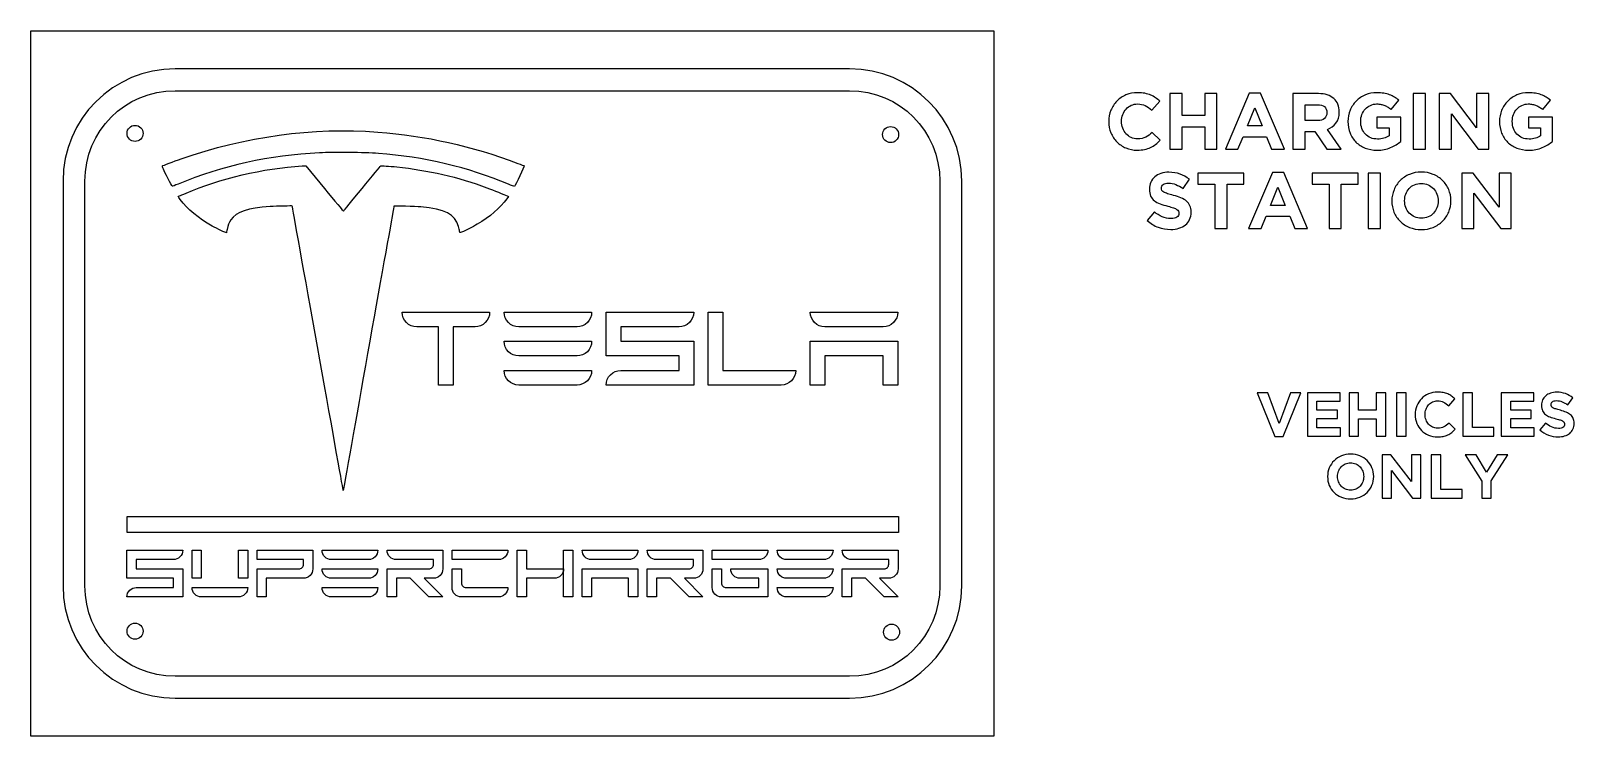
# Model space of a CAD drawing. Extents: x -306 to 175, y 7 to 226.
import ezdxf

# ---------------------------------------------------------------- set-up
doc = ezdxf.new("R2010")
doc.units = 0
doc.layers.add('Ebene_1', color=7, linetype='CONTINUOUS')

msp = doc.modelspace()

# ---------------------------------------------------------------- linework, layer by layer
at = {"layer": 'Ebene_1', "color": 7}
for points in [[(-305.52617, 6.61666), (-305.52617, 226.21667), (-5.926212, 226.21667), (-5.926212, 6.61666)], [(63.49432, 189.36013), (63.49432, 206.66478), (59.6873, 206.66478), (59.6873, 199.81709), (52.66655, 199.81709), (52.66655, 206.66478), (48.85953, 206.66478), (48.85953, 189.36013), (52.66655, 189.36013), (52.66655, 196.30671), (59.6873, 196.30671), (59.6873, 189.36013)], [(84.50132, 189.36013), (77.08504, 206.78839), (73.57467, 206.78839), (66.15839, 189.36013), (70.03958, 189.36013), (71.62171, 193.24132), (78.93911, 193.24132), (80.52125, 189.36013)], [(128.354312, 189.36013), (128.354312, 206.66478), (124.547289, 206.66478), (124.547289, 189.36013)], [(148.055348, 189.36013), (148.055348, 206.66478), (144.297767, 206.66478), (144.297767, 196.01006), (136.189302, 206.66478), (132.67893, 206.66478), (132.67893, 189.36013), (136.436511, 189.36013), (136.436511, 200.36095), (144.816906, 189.36013)], [(77.57946, 196.60336), (72.98137, 196.60336), (75.28041, 202.21502)], [(-273.11247, 196.79464)], [(-38.026202, 196.41666)], [(45.8119, 192.1536)], [(120.735242, 191.8075)], [(167.907796, 191.8075)], [(-156.95949, 178.49825)], [(71.90793, 178.43348), (71.90793, 181.94385), (57.5698, 181.94385), (57.5698, 178.43348), (62.83535, 178.43348), (62.83535, 164.6392), (66.64238, 164.6392), (66.64238, 178.43348)], [(91.69549, 164.6392), (84.27921, 182.06746), (80.76884, 182.06746), (73.35256, 164.6392), (77.23375, 164.6392), (78.81589, 168.52039), (86.13328, 168.52039), (87.71542, 164.6392)], [(107.44427, 178.43348), (107.44427, 181.94385), (93.10613, 181.94385), (93.10613, 178.43348), (98.37169, 178.43348), (98.37169, 164.6392), (102.17871, 164.6392), (102.17871, 178.43348)], [(114.352228, 164.6392), (114.352228, 181.94385), (110.545205, 181.94385), (110.545205, 164.6392)], [(155.056391, 164.6392), (155.056391, 181.94385), (151.29881, 181.94385), (151.29881, 171.28913), (143.190346, 181.94385), (139.679974, 181.94385), (139.679974, 164.6392), (143.437555, 164.6392), (143.437555, 175.64002), (151.817949, 164.6392)], [(84.77363, 171.88244), (80.17554, 171.88244), (82.47459, 177.49409)], [(136.30286, 173.29153)], [(55.47779, 169.75644)], [(-63.014559, 115.944385), (-63.014559, 129.549969), (-35.803394, 129.549969), (-35.803394, 115.944385), (-40.338588, 115.944385), (-40.338588, 125.014771), (-58.479364, 125.014771), (-58.479364, 115.944385)], [(89.596833, 113.508223), (86.393453, 113.508223), (82.86202, 103.99457), (79.330578, 113.508223), (76.050015, 113.508223), (81.511196, 99.903511), (84.135653, 99.903511)], [(101.966507, 100), (101.966507, 102.643746), (94.633472, 102.643746), (94.633472, 105.480478), (101.001629, 105.480478), (101.001629, 108.124224), (94.633472, 108.124224), (94.633472, 110.864468), (101.870019, 110.864468), (101.870019, 113.508223), (91.680954, 113.508223), (91.680954, 100)], [(116.03285, 100), (116.03285, 113.508223), (113.061042, 113.508223), (113.061042, 108.16282), (107.580564, 108.16282), (107.580564, 113.508223), (104.608748, 113.508223), (104.608748, 100), (107.580564, 100), (107.580564, 105.422585), (113.061042, 105.422585), (113.061042, 100)], [(122.377192, 100), (122.377192, 113.508223), (119.405384, 113.508223), (119.405384, 100)], [(149.706621, 100), (149.706621, 102.701639), (142.971807, 102.701639), (142.971807, 113.508223), (139.999997, 113.508223), (139.999997, 100)], [(162.233393, 100), (162.233393, 102.643746), (154.900357, 102.643746), (154.900357, 105.480478), (161.26852, 105.480478), (161.26852, 108.124224), (154.900357, 108.124224), (154.900357, 110.864468), (162.136906, 110.864468), (162.136906, 113.508223), (151.947845, 113.508223), (151.947845, 100)], [(137.620983, 102.180609)], [(174.640153, 103.99457)], [(126.920087, 80.702535), (126.920087, 94.210758), (123.986875, 94.210758), (123.986875, 85.893548), (117.657305, 94.210758), (114.917062, 94.210758), (114.917062, 80.702535), (117.850274, 80.702535), (117.850274, 89.289905), (124.392119, 80.702535)], [(139.850593, 80.702535), (139.850593, 83.404175), (133.115777, 83.404175), (133.115777, 94.210758), (130.143968, 94.210758), (130.143968, 80.702535)], [(154.05624, 94.210758), (150.679184, 94.210758), (147.398615, 88.788173), (144.175939, 94.210758), (140.702395, 94.210758), (145.893413, 86.028632), (145.893413, 80.702535), (148.865222, 80.702535), (148.865222, 86.086525)], [(112.280852, 87.456646)], [(-275.529167, 75), (-35.529169, 75), (-35.529169, 70), (-275.529167, 70)], [(-255.387833, 55.781636), (-255.387833, 64.485789), (-252.497447, 64.485789), (-252.497447, 55.781636)], [(-240.935902, 55.781636), (-240.935902, 64.485789), (-238.045516, 64.485789), (-238.045516, 55.781636)], [(-139.772425, 49.978868), (-139.772425, 64.485789), (-136.882039, 64.485789), (-136.882039, 49.978868)], [(-133.991642, 49.978868), (-133.991642, 58.68302), (-116.649325, 58.68302), (-116.649325, 49.978868), (-119.539711, 49.978868), (-119.539711, 55.781636), (-131.101256, 55.781636), (-131.101256, 49.978868)], [(-288.70607, 53.37741)], [(-273.11247, 41.79464)], [(-37.734502, 41.50297)]]:
    msp.add_lwpolyline(points, close=True, dxfattribs=at)
for points in [[(-50.792212, 214.39113), (-260.63807, 214.39113)], [(-260.63807, 207.56186), (-50.792212, 207.56186)], [(95.0587, 206.66474), (87.148, 206.66474), (87.148, 189.36009), (90.95502, 189.36009), (90.95502, 194.89758), (93.94626, 194.89758), (97.6544, 189.36009), (102.10416, 189.36013)], [(43.26565, 201.49807), (45.6883, 204.29153)], [(94.81149, 198.25967), (90.95502, 198.25967), (90.95502, 203.22857), (94.73733, 203.22857)], [(117.719289, 201.69584), (120.117219, 204.58818)], [(164.891843, 201.69584), (167.289773, 204.58818)], [(29.84219, 198.01242), (29.84219, 197.96302)], [(33.82225, 198.01246), (33.82225, 198.06186)], [(97.72856, 200.75648), (97.72856, 200.70704)], [(101.58502, 200.90481), (101.58502, 200.95421)], [(104.24638, 198.01242), (104.24638, 197.96302)], [(108.226452, 198.01246), (108.226452, 198.06186)], [(120.735242, 191.8075), (120.735242, 199.32267), (113.22008, 199.32267), (113.22008, 196.03478), (117.051824, 196.03478), (117.051824, 193.56269)], [(151.418937, 198.01242), (151.418937, 197.96302)], [(155.399006, 198.01246), (155.399006, 198.06186)], [(167.907796, 191.8075), (167.907796, 199.32267), (160.392634, 199.32267), (160.392634, 196.03478), (164.224378, 196.03478), (164.224378, 193.56269)], [(45.8119, 192.1536), (43.38925, 194.60097)], [(102.10416, 189.36013), (97.87688, 195.54036)], [(-221.08598, 184.16646), (-220, 184.23336), (-214.17075, 177.13023)], [(-295.52617, 179.45591), (-295.52617, 53.37741)], [(-288.70607, 53.37741), (-288.70607, 179.45591)], [(-22.724212, 179.45591), (-22.724212, 53.37741)], [(-15.904102, 53.37741), (-15.904102, 179.45591)], [(52.98097, 177.12319), (54.95865, 179.99082)], [(-157.36555, 174.79983), (-156.96006, 174.59296), (-157.48311, 173.87381)], [(42.47458, 176.97487), (42.47458, 176.92547)], [(46.25688, 177.27156), (46.25688, 177.32096)], [(117.910489, 173.29149), (117.910489, 173.24209)], [(121.890559, 173.29157), (121.890559, 173.34097)], [(132.32279, 173.29153), (132.32279, 173.24213)], [(136.30286, 173.29153), (136.30286, 173.34093)], [(44.032, 169.85532), (41.78239, 167.16074)], [(51.69549, 169.43502), (51.69549, 169.38562)], [(55.47779, 169.75644), (55.47779, 169.80584)], [(-189.999991, 138.620356), (-162.788822, 138.620356)], [(-158.253633, 138.620356), (-131.042464, 138.620356)], [(-121.972077, 120.479583), (-103.831303, 120.479583), (-103.831303, 125.014771), (-126.507275, 125.014771), (-126.507275, 138.620356), (-99.29611, 138.620356)], [(-94.760916, 115.944385), (-94.760916, 138.620356), (-90.225722, 138.620356), (-90.225722, 120.479583), (-67.549752, 120.479583)], [(-63.014559, 138.620356), (-35.803394, 138.620356)], [(-178.662001, 115.944385), (-178.662001, 134.085158), (-185.464793, 134.085158)], [(-167.32402, 134.085158), (-174.126812, 134.085158), (-174.126812, 115.944385), (-178.662001, 115.944385)], [(-135.577662, 134.085158), (-153.718435, 134.085158)], [(-103.831303, 134.085158), (-121.972077, 134.085158), (-121.972077, 129.549969), (-99.29611, 129.549969), (-99.29611, 115.944385), (-126.507275, 115.944385)], [(-40.338588, 134.085158), (-58.479364, 134.085158)], [(-158.253633, 129.549969), (-131.042464, 129.549969)], [(-135.577662, 125.014771), (-153.718435, 125.014771)], [(-158.253633, 120.479583), (-131.042464, 120.479583)], [(-135.577662, 115.944385), (-153.718435, 115.944385)], [(-72.084946, 115.944385), (-94.760916, 115.944385)], [(135.633344, 109.475015), (137.524496, 111.655633)], [(172.691109, 109.74515), (174.234907, 111.983652)], [(125.154818, 106.754078), (125.154818, 106.715516)], [(128.26171, 106.754111), (128.26171, 106.792673)], [(164.489687, 109.629363), (164.489687, 109.590801)], [(167.442199, 109.860969), (167.442199, 109.899531)], [(137.620983, 102.180609), (135.729831, 104.091059)], [(165.705427, 104.071761), (163.949358, 101.968334)], [(171.687641, 103.743675), (171.687641, 103.705113)], [(174.640153, 103.99457), (174.640153, 104.033132)], [(97.923538, 87.456613), (97.923538, 87.418051)], [(101.03043, 87.45668), (101.03043, 87.495242)], [(109.17396, 87.456646), (109.17396, 87.418085)], [(112.280852, 87.456646), (112.280852, 87.495208)], [(-208.24281, 83.57872), (-208.32471, 83.11331), (-208.39341, 83.47519)], [(-272.73014, 52.880252), (-261.168605, 52.880252), (-261.168605, 55.781636), (-275.620526, 55.781636), (-275.620526, 64.485789), (-258.278219, 64.485789)], [(-220.703208, 60.133712), (-220.703208, 61.584404), (-235.155139, 61.584404), (-235.155139, 64.485789), (-217.812822, 64.485789), (-217.812822, 58.68302)], [(-214.922436, 64.485789), (-197.580129, 64.485789)], [(-194.689743, 64.485789), (-177.347425, 64.485789), (-177.347425, 58.68302)], [(-174.457039, 61.584404), (-174.457039, 64.485789), (-157.114722, 64.485789)], [(-154.224346, 49.978868), (-154.224346, 64.485789), (-151.33396, 64.485789), (-151.33396, 58.68302), (-139.772425, 58.68302)], [(-133.991642, 64.485789), (-116.649325, 64.485789)], [(-113.758949, 64.485789), (-96.416635, 64.485789), (-96.416635, 58.68302)], [(-93.526256, 61.584404), (-93.526256, 64.485789), (-76.183942, 64.485789)], [(-73.293548, 64.485789), (-55.951236, 64.485789)], [(-53.060856, 64.485789), (-35.718544, 64.485789), (-35.718544, 58.68302)], [(-261.168605, 61.584404), (-272.73014, 61.584404), (-272.73014, 58.68302), (-258.278219, 58.68302), (-258.278219, 49.978868), (-275.620526, 49.978868)], [(-235.155139, 49.978868), (-235.155139, 58.68302), (-222.148401, 58.68302)], [(-214.922436, 58.68302), (-197.580129, 58.68302)], [(-200.470515, 61.584404), (-212.03205, 61.584404)], [(-194.689743, 49.978868), (-194.689743, 58.68302), (-181.683005, 58.68302)], [(-180.237812, 60.133712), (-180.237812, 61.584404), (-191.799356, 61.584404)], [(-160.005108, 61.584404), (-174.457039, 61.584404)], [(-174.457039, 52.880252), (-174.457039, 58.68302), (-171.566653, 58.68302), (-171.566653, 54.330944)], [(-119.539711, 61.584404), (-131.101256, 61.584404)], [(-113.758949, 49.978868), (-113.758949, 58.68302), (-100.752211, 58.68302)], [(-99.30702, 60.133712), (-99.30702, 61.584404), (-110.868563, 61.584404)], [(-79.074329, 61.584404), (-93.526256, 61.584404)], [(-93.526256, 52.880252), (-93.526256, 58.68302), (-90.63587, 58.68302), (-90.63587, 54.330944)], [(-87.745485, 58.68302), (-76.183942, 58.68302), (-76.183942, 49.978868), (-90.63587, 49.978868)], [(-73.293548, 58.68302), (-55.951236, 58.68302)], [(-58.841621, 61.584404), (-70.403163, 61.584404)], [(-53.060856, 49.978868), (-53.060856, 58.68302), (-40.054122, 58.68302)], [(-38.608929, 60.133712), (-38.608929, 61.584404), (-50.170471, 61.584404)], [(-255.387833, 52.880252), (-238.045516, 52.880252)], [(-220.703208, 55.781636), (-232.264753, 55.781636), (-232.264753, 49.978868), (-235.155139, 49.978868)], [(-214.922436, 52.880252), (-197.580129, 52.880252)], [(-200.470515, 55.781636), (-212.03205, 55.781636)], [(-180.237812, 55.781636), (-183.128198, 55.781636), (-177.347425, 49.978868), (-181.683005, 49.978868), (-187.463777, 55.781636), (-191.799356, 55.781636), (-191.799356, 49.978868), (-194.689743, 49.978868)], [(-170.12146, 52.880252), (-157.114722, 52.880252)], [(-142.662801, 55.781636), (-151.33396, 55.781636), (-151.33396, 49.978868), (-154.224346, 49.978868)], [(-99.30702, 55.781636), (-102.197404, 55.781636), (-96.416635, 49.978868), (-100.752211, 49.978868), (-106.532983, 55.781636), (-110.868563, 55.781636), (-110.868563, 49.978868), (-113.758949, 49.978868)], [(-89.190677, 52.880252), (-79.074329, 52.880252), (-79.074329, 55.781636), (-84.855099, 55.781636)], [(-73.293548, 52.880252), (-55.951236, 52.880252)], [(-58.841621, 55.781636), (-70.403163, 55.781636)], [(-38.608929, 55.781636), (-41.499314, 55.781636), (-35.718544, 49.978868), (-40.054122, 49.978868), (-45.834892, 55.781636), (-50.170471, 55.781636), (-50.170471, 49.978868), (-53.060856, 49.978868)], [(-240.935902, 49.978868), (-252.497447, 49.978868)], [(-200.470515, 49.978868), (-212.03205, 49.978868)], [(-160.005108, 49.978868), (-171.566653, 49.978868)], [(-58.841621, 49.978868), (-70.403163, 49.978868)], [(-50.792212, 25.27145), (-260.63807, 25.27145)], [(-260.63807, 18.44218), (-50.792212, 18.44218)]]:
    msp.add_lwpolyline(points, dxfattribs=at)
for points in [[(-260.63807, 214.39113), (-279.90657, 214.39113), (-295.52617, 198.75048), (-295.52617, 179.45591)], [(-15.904102, 179.45591), (-15.904102, 198.75048), (-31.523622, 214.39113), (-50.792212, 214.39113)], [(-288.70607, 179.45591), (-288.70607, 195.08519), (-276.24627, 207.56186), (-260.63807, 207.56186)], [(-50.792212, 207.56186), (-35.184002, 207.56186), (-22.724212, 195.08519), (-22.724212, 179.45591)], [(38.86532, 206.96139), (37.530393, 206.96139), (36.31083, 206.722423), (35.20663, 206.24449)], [(41.06549, 206.76363), (40.406263, 206.89547), (39.672873, 206.96139), (38.86532, 206.96139)], [(42.89484, 206.21977), (42.350973, 206.450497), (41.74119, 206.631783), (41.06549, 206.76363)], [(99.85456, 205.15677), (98.717393, 206.162083), (97.118773, 206.66474), (95.0587, 206.66474)], [(113.318964, 206.96139), (112.000514, 206.96139), (110.789188, 206.722423), (109.684987, 206.24449)], [(115.420242, 206.78835), (114.793979, 206.90371), (114.093553, 206.96139), (113.318964, 206.96139)], [(117.200149, 206.34337), (116.656289, 206.541137), (116.062987, 206.689463), (115.420242, 206.78835)], [(160.491518, 206.96139), (159.173068, 206.96139), (157.961742, 206.722423), (156.857541, 206.24449)], [(162.592796, 206.78835), (161.966533, 206.90371), (161.266107, 206.96139), (160.491518, 206.96139)], [(164.372703, 206.34337), (163.828843, 206.541137), (163.235541, 206.689463), (162.592796, 206.78835)], [(32.36372, 204.31625), (31.572653, 203.508703), (30.95463, 202.56107), (30.50965, 201.47335)], [(35.20663, 206.24449), (34.102423, 205.78303), (33.154787, 205.140283), (32.36372, 204.31625)], [(34.19307, 200.13842), (34.440277, 200.79764), (34.78637, 201.37446), (35.23135, 201.86888)], [(35.23135, 201.86888), (35.676323, 202.3633), (36.203703, 202.750597), (36.81349, 203.03077)], [(36.81349, 203.03077), (37.43975, 203.310937), (38.115453, 203.45102), (38.8406, 203.45102)], [(38.8406, 203.45102), (39.714073, 203.45102), (40.496903, 203.277973), (41.18909, 202.93188)], [(41.18909, 202.93188), (41.897757, 202.585787), (42.589943, 202.10785), (43.26565, 201.49807)], [(44.40281, 205.37925), (43.941357, 205.708863), (43.4387, 205.989037), (42.89484, 206.21977)], [(45.6883, 204.29153), (45.292767, 204.68707), (44.86427, 205.049643), (44.40281, 205.37925)], [(94.73733, 203.22857), (95.676723, 203.22857), (96.41011, 203.022563), (96.93749, 202.61055)], [(96.93749, 202.61055), (97.46487, 202.198537), (97.72856, 201.580513), (97.72856, 200.75648)], [(101.58502, 200.95421), (101.58502, 202.750597), (101.0082, 204.15145), (99.85456, 205.15677)], [(106.817359, 204.31625), (106.009806, 203.508703), (105.375303, 202.56107), (104.91385, 201.47335)], [(109.684987, 206.24449), (108.580786, 205.78303), (107.62491, 205.140283), (106.817359, 204.31625)], [(108.597266, 200.13842), (108.860956, 200.79764), (109.215289, 201.36622), (109.660266, 201.84416)], [(109.660266, 201.84416), (110.121723, 202.33858), (110.649103, 202.725873), (111.242406, 203.00604)], [(111.242406, 203.00604), (111.852189, 203.302693), (112.503173, 203.45102), (113.195359, 203.45102)], [(113.195359, 203.45102), (113.689778, 203.45102), (114.142995, 203.40982), (114.55501, 203.32742)], [(114.55501, 203.32742), (114.967025, 203.245013), (115.34608, 203.129647), (115.692173, 202.98132)], [(115.692173, 202.98132), (116.054746, 202.833), (116.400839, 202.651713), (116.730452, 202.43746)], [(116.730452, 202.43746), (117.060064, 202.223213), (117.389676, 201.976007), (117.719289, 201.69584)], [(118.732847, 205.60174), (118.254909, 205.898393), (117.74401, 206.145603), (117.200149, 206.34337)], [(120.117219, 204.58818), (119.672242, 204.96724), (119.210785, 205.305093), (118.732847, 205.60174)], [(153.989913, 204.31625), (153.182363, 203.508703), (152.547859, 202.56107), (152.086402, 201.47335)], [(156.857541, 206.24449), (155.75334, 205.78303), (154.797464, 205.140283), (153.989913, 204.31625)], [(155.76982, 200.13842), (156.03351, 200.79764), (156.387843, 201.36622), (156.83282, 201.84416)], [(156.83282, 201.84416), (157.294277, 202.33858), (157.821657, 202.725873), (158.41496, 203.00604)], [(158.41496, 203.00604), (159.024743, 203.302693), (159.675727, 203.45102), (160.367913, 203.45102)], [(160.367913, 203.45102), (160.862332, 203.45102), (161.315549, 203.40982), (161.727564, 203.32742)], [(161.727564, 203.32742), (162.139579, 203.245013), (162.518634, 203.129647), (162.864727, 202.98132)], [(162.864727, 202.98132), (163.2273, 202.833), (163.573393, 202.651713), (163.903006, 202.43746)], [(163.903006, 202.43746), (164.232618, 202.223213), (164.56223, 201.976007), (164.891843, 201.69584)], [(165.905401, 205.60174), (165.427463, 205.898393), (164.916564, 206.145603), (164.372703, 206.34337)], [(167.289773, 204.58818), (166.844796, 204.96724), (166.383339, 205.305093), (165.905401, 205.60174)], [(30.50965, 201.47335), (30.064677, 200.40211), (29.84219, 199.248467), (29.84219, 198.01242)], [(29.84219, 197.96302), (29.84219, 196.726973), (30.064677, 195.565087), (30.50965, 194.47736)], [(33.82225, 198.06186), (33.82225, 198.803487), (33.945857, 199.495673), (34.19307, 200.13842)], [(34.19307, 195.91118), (33.945857, 196.570407), (33.82225, 197.270833), (33.82225, 198.01246)], [(96.96221, 198.92713), (96.46779, 198.482157), (95.750883, 198.25967), (94.81149, 198.25967)], [(97.72856, 200.70704), (97.72856, 199.965413), (97.47311, 199.37211), (96.96221, 198.92713)], [(97.87688, 195.54036), (98.981087, 195.95238), (99.87104, 196.595127), (100.54674, 197.4686)], [(100.54674, 197.4686), (101.238927, 198.358553), (101.58502, 199.503957), (101.58502, 200.90481)], [(104.91385, 201.47335), (104.46887, 200.40211), (104.24638, 199.248467), (104.24638, 198.01242)], [(104.24638, 197.96302), (104.24638, 196.677527), (104.46887, 195.49092), (104.91385, 194.4032)], [(108.226452, 198.06186), (108.226452, 198.803487), (108.350057, 199.495673), (108.597266, 200.13842)], [(108.597266, 195.81229), (108.350057, 196.487997), (108.226452, 197.221387), (108.226452, 198.01246)], [(152.086402, 201.47335), (151.641425, 200.40211), (151.418937, 199.248467), (151.418937, 198.01242)], [(151.418937, 197.96302), (151.418937, 196.677527), (151.641425, 195.49092), (152.086402, 194.4032)], [(155.399006, 198.06186), (155.399006, 198.803487), (155.522611, 199.495673), (155.76982, 200.13842)], [(155.76982, 195.81229), (155.522611, 196.487997), (155.399006, 197.221387), (155.399006, 198.01246)], [(-275.61247, 194.29464), (-275.61247, 194.957681), (-275.349078, 195.593566), (-274.880237, 196.062407)], [(-274.880237, 192.526873), (-275.349078, 192.995714), (-275.61247, 193.631599), (-275.61247, 194.29464)], [(-274.880237, 196.062407), (-274.411396, 196.531248), (-273.775511, 196.79464), (-273.11247, 196.79464)], [(-273.11247, 191.79464), (-273.775511, 191.79464), (-274.411396, 192.058032), (-274.880237, 192.526873)], [(-273.11247, 196.79464), (-272.449429, 196.79464), (-271.813544, 196.531248), (-271.344703, 196.062407)], [(-271.344703, 192.526873), (-271.813544, 192.058032), (-272.449429, 191.79464), (-273.11247, 191.79464)], [(-271.344703, 196.062407), (-270.875862, 195.593566), (-270.61247, 194.957681), (-270.61247, 194.29464)], [(-270.61247, 194.29464), (-270.61247, 193.631599), (-270.875862, 192.995714), (-271.344703, 192.526873)], [(-258.78613, 186.36575), (-238.9149, 193.34946), (-217.69293, 196.24349), (-197.60743, 194.70873)], [(-197.60743, 194.70873), (-182.58465, 193.56083), (-168.4264, 190.3919), (-154.01425, 184.95169)], [(-40.526122, 193.91666), (-40.526122, 195.297341), (-39.406883, 196.416616), (-38.026202, 196.41666)], [(-38.026202, 191.41666), (-39.406883, 191.416704), (-40.526122, 192.535979), (-40.526122, 193.91666)], [(-38.026202, 196.41666), (-37.363143, 196.416687), (-36.727233, 196.153306), (-36.25837, 195.684462)], [(-36.25837, 192.148858), (-36.727233, 191.680014), (-37.363143, 191.416633), (-38.026202, 191.41666)], [(-36.25837, 195.684462), (-35.789508, 195.215618), (-35.526102, 194.579719), (-35.526102, 193.91666)], [(-35.526102, 193.91666), (-35.526102, 193.253601), (-35.789508, 192.617702), (-36.25837, 192.148858)], [(30.50965, 194.47736), (30.95463, 193.38964), (31.572653, 192.442007), (32.36372, 191.63446)], [(35.20663, 194.18071), (34.77813, 194.67513), (34.440277, 195.251953), (34.19307, 195.91118)], [(36.78877, 192.99411), (36.178983, 193.290763), (35.651603, 193.686297), (35.20663, 194.18071)], [(38.8406, 192.57385), (38.098973, 192.57385), (37.41503, 192.713937), (36.78877, 192.99411)], [(41.33742, 193.11771), (40.661713, 192.755137), (39.82944, 192.57385), (38.8406, 192.57385)], [(43.38925, 194.60097), (42.71355, 193.974703), (42.029607, 193.480283), (41.33742, 193.11771)], [(44.42753, 190.86811), (44.90547, 191.247163), (45.366927, 191.67566), (45.8119, 192.1536)], [(104.91385, 194.4032), (105.358823, 193.31548), (105.976846, 192.376087), (106.767918, 191.58502)], [(109.684987, 194.08183), (109.22353, 194.57625), (108.860956, 195.15307), (108.597266, 195.81229)], [(111.341289, 192.91995), (110.715026, 193.200117), (110.162925, 193.58741), (109.684987, 194.08183)], [(113.467289, 192.52441), (112.6927, 192.52441), (111.984033, 192.656257), (111.341289, 192.91995)], [(117.051824, 193.56269), (116.079467, 192.870503), (114.884622, 192.52441), (113.467289, 192.52441)], [(152.086402, 194.4032), (152.531379, 193.31548), (153.149402, 192.376087), (153.940472, 191.58502)], [(156.857541, 194.08183), (156.396084, 194.57625), (156.03351, 195.15307), (155.76982, 195.81229)], [(158.513843, 192.91995), (157.88758, 193.200117), (157.335479, 193.58741), (156.857541, 194.08183)], [(160.639843, 192.52441), (159.865254, 192.52441), (159.156587, 192.656257), (158.513843, 192.91995)], [(164.224378, 193.56269), (163.252021, 192.870503), (162.057176, 192.52441), (160.639843, 192.52441)], [(-215.71833, 188.24896), (-231.40093, 187.47573), (-245.82923, 184.27968), (-259.69565, 178.50751)], [(-197.34887, 188.03892), (-201.84735, 188.36524), (-211.19292, 188.47209), (-215.71833, 188.24896)], [(-156.95949, 178.49825), (-169.31251, 183.70809), (-183.347, 187.02328), (-197.34887, 188.03892)], [(32.36372, 191.63446), (33.154787, 190.843387), (34.094183, 190.217123), (35.18191, 189.75567)], [(35.18191, 189.75567), (36.26963, 189.29421), (37.447993, 189.06348), (38.717, 189.06348)], [(38.717, 189.06348), (39.557513, 189.06348), (40.31562, 189.137643), (40.99132, 189.28597)], [(40.99132, 189.28597), (41.667027, 189.417817), (42.28505, 189.615583), (42.84539, 189.87927)], [(42.84539, 189.87927), (43.422217, 190.159443), (43.949597, 190.489057), (44.42753, 190.86811)], [(106.767918, 191.58502), (107.575468, 190.793947), (108.531344, 190.175923), (109.635545, 189.73095)], [(109.635545, 189.73095), (110.756227, 189.28597), (111.992273, 189.06348), (113.343684, 189.06348)], [(113.343684, 189.06348), (114.925824, 189.06348), (116.326677, 189.32717), (117.546242, 189.85455)], [(117.546242, 189.85455), (118.782289, 190.39841), (119.845289, 191.049393), (120.735242, 191.8075)], [(153.940472, 191.58502), (154.748022, 190.793947), (155.703898, 190.175923), (156.808099, 189.73095)], [(156.808099, 189.73095), (157.928781, 189.28597), (159.164827, 189.06348), (160.516238, 189.06348)], [(160.516238, 189.06348), (162.098378, 189.06348), (163.499231, 189.32717), (164.718796, 189.85455)], [(164.718796, 189.85455), (165.954843, 190.39841), (167.017843, 191.049393), (167.907796, 191.8075)], [(-262.89391, 180.30096), (-264.1256, 182.78614), (-264.69962, 184.07713), (-264.61188, 184.16487)], [(-264.61188, 184.16487), (-264.52198, 184.25477), (-260.9058, 185.6208), (-258.78613, 186.36575)], [(-257.23468, 175.70981), (-246.80628, 180.2466), (-233.25098, 183.41774), (-221.08598, 184.16646)], [(-202.4803, 177.15166), (-199.34331, 180.97446), (-196.72874, 184.13188), (-196.67019, 184.16808)], [(-196.67019, 184.16808), (-196.54802, 184.24348), (-193.9391, 184.07538), (-191.66021, 183.84495)], [(-191.66021, 183.84495), (-182.04979, 182.87348), (-172.3976, 180.64963), (-163.63072, 177.38696)], [(-152.02233, 184.17427), (-151.90451, 184.05646), (-154.78624, 178.04067), (-155.07824, 177.79484)], [(-154.01425, 184.95169), (-152.94123, 184.54664), (-152.04486, 184.19682), (-152.02233, 184.17427)], [(-261.56483, 177.83515), (-261.63773, 177.86315), (-262.23564, 178.97266), (-262.89391, 180.30096)], [(-259.69565, 178.50751), (-260.65101, 178.10984), (-261.49209, 177.80726), (-261.56483, 177.83515)], [(-155.07824, 177.79484), (-155.11754, 177.76184), (-155.96399, 178.0784), (-156.95949, 178.49825)], [(42.91956, 179.10087), (42.622907, 178.474603), (42.47458, 177.765937), (42.47458, 176.97487)], [(44.1556, 180.75717), (43.62822, 180.29571), (43.216207, 179.74361), (42.91956, 179.10087)], [(46.08384, 181.82017), (45.342207, 181.572963), (44.69946, 181.21863), (44.1556, 180.75717)], [(48.53121, 182.19098), (47.641257, 182.19098), (46.825467, 182.067377), (46.08384, 181.82017)], [(46.25688, 177.32096), (46.25688, 177.749453), (46.438167, 178.103787), (46.80074, 178.38396)], [(46.80074, 178.38396), (47.179793, 178.680613), (47.740137, 178.82894), (48.48177, 178.82894)], [(48.48177, 178.82894), (49.223397, 178.82894), (49.965023, 178.672373), (50.70665, 178.35924)], [(52.01686, 181.6224), (50.9621, 182.001453), (49.800217, 182.19098), (48.53121, 182.19098)], [(50.70665, 178.35924), (51.448277, 178.062587), (52.206383, 177.65057), (52.98097, 177.12319)], [(54.95865, 179.99082), (54.068697, 180.699487), (53.0881, 181.243347), (52.01686, 181.6224)], [(120.506187, 179.59533), (119.698636, 178.787777), (119.064132, 177.84014), (118.602675, 176.75242)], [(123.423256, 181.52356), (122.302574, 181.0621), (121.330218, 180.419357), (120.506187, 179.59533)], [(123.324373, 177.14799), (123.78583, 177.64241), (124.329691, 178.029707), (124.955954, 178.30988)], [(127.131395, 182.24047), (125.796465, 182.24047), (124.560419, 182.0015), (123.423256, 181.52356)], [(124.955954, 178.30988), (125.598698, 178.590047), (126.307365, 178.73013), (127.081954, 178.73013)], [(127.081954, 178.73013), (127.840062, 178.73013), (128.540488, 178.581807), (129.183233, 178.28516)], [(130.814814, 181.52356), (129.694132, 182.0015), (128.466326, 182.24047), (127.131395, 182.24047)], [(129.183233, 178.28516), (129.825977, 178.004987), (130.378078, 177.61769), (130.839535, 177.12327)], [(133.707162, 179.62005), (132.899612, 180.427597), (131.935496, 181.0621), (130.814814, 181.52356)], [(135.610674, 176.80186), (135.165697, 177.88958), (134.531193, 178.828977), (133.707162, 179.62005)], [(-259.66529, 174.58748), (-259.66529, 174.63248), (-259.49075, 174.7411), (-259.27744, 174.82937)], [(-259.05237, 173.69275), (-259.38949, 174.14011), (-259.66529, 174.54272), (-259.66529, 174.58748)], [(-259.27744, 174.82937), (-259.0641, 174.91777), (-258.14488, 175.31384), (-257.23468, 175.70981)], [(-249.08872, 165.44305), (-253.38497, 167.85504), (-256.75789, 170.6477), (-259.05237, 173.69275)], [(-214.17075, 177.13023), (-210.96471, 173.22357), (-208.30611, 170.06633), (-208.26274, 170.11414)], [(-208.26274, 170.11414), (-208.21954, 170.16184), (-205.61728, 173.32887), (-202.4803, 177.15166)], [(-157.48311, 173.87381), (-159.51589, 171.07901), (-162.70264, 168.33251), (-166.64914, 165.97411)], [(-163.63072, 177.38696), (-161.56169, 176.61697), (-158.23354, 175.24262), (-157.36555, 174.79983)], [(42.47458, 176.92547), (42.47458, 176.068477), (42.606423, 175.351567), (42.87011, 174.77474)], [(42.87011, 174.77474), (43.150283, 174.19792), (43.53758, 173.711743), (44.032, 173.31621)], [(44.032, 173.31621), (44.52642, 172.937157), (45.127963, 172.615783), (45.83663, 172.35209)], [(46.40521, 176.52993), (46.306323, 176.744177), (46.25688, 176.991387), (46.25688, 177.27156)], [(46.99851, 175.98607), (46.718337, 176.150877), (46.52057, 176.332163), (46.40521, 176.52993)], [(48.13567, 175.51637), (47.657737, 175.664697), (47.278683, 175.821263), (46.99851, 175.98607)], [(49.98974, 174.99723), (49.248113, 175.194997), (48.63009, 175.368043), (48.13567, 175.51637)], [(52.31351, 174.20616), (51.637803, 174.502813), (50.863213, 174.766503), (49.98974, 174.99723)], [(54.04397, 173.16788), (53.582517, 173.5799), (53.005697, 173.925993), (52.31351, 174.20616)], [(55.10697, 171.75879), (54.876243, 172.30265), (54.52191, 172.772347), (54.04397, 173.16788)], [(118.602675, 176.75242), (118.141218, 175.68118), (117.910489, 174.527537), (117.910489, 173.29149)], [(117.910489, 173.24209), (117.910489, 172.006043), (118.132977, 170.84416), (118.577954, 169.75644)], [(121.890559, 173.34097), (121.890559, 174.082597), (122.014164, 174.774783), (122.261373, 175.41753)], [(122.261373, 171.19029), (122.014164, 171.849517), (121.890559, 172.549943), (121.890559, 173.29157)], [(122.261373, 175.41753), (122.525062, 176.076757), (122.879396, 176.653577), (123.324373, 177.14799)], [(130.839535, 177.12327), (131.317473, 176.628857), (131.680047, 176.052037), (131.927256, 175.39281)], [(131.927256, 175.39281), (132.190945, 174.733583), (132.32279, 174.033157), (132.32279, 173.29153)], [(132.32279, 173.24213), (132.32279, 172.500503), (132.190945, 171.800077), (131.927256, 171.14085)], [(136.30286, 173.34093), (136.30286, 174.576977), (136.072131, 175.73062), (135.610674, 176.80186)], [(135.610674, 169.80588), (136.072131, 170.8936), (136.30286, 172.055483), (136.30286, 173.29153)], [(-231.11864, 171.48543), (-238.01713, 171.07404), (-241.56521, 169.86601), (-243.28008, 167.34475)], [(-224.18889, 171.66063), (-224.18889, 171.74033), (-228.8006, 171.62383), (-231.11864, 171.48543)], [(-208.39341, 83.47519), (-208.57485, 84.43215), (-224.18889, 171.60457), (-224.18889, 171.66063)], [(-192.54953, 171.61354), (-192.59263, 171.56624), (-205.51549, 99.07251), (-208.24281, 83.57872)], [(-184.16154, 171.39391), (-185.77118, 171.5305), (-192.46541, 171.70581), (-192.54953, 171.61354)], [(-172.44057, 165.28546), (-173.53514, 169.08113), (-176.76918, 170.76661), (-184.16154, 171.39391)], [(46.45465, 168.32262), (45.630617, 168.701673), (44.823067, 169.212573), (44.032, 169.85532)], [(45.83663, 172.35209), (46.545297, 172.088403), (47.336363, 171.849437), (48.20983, 171.63519)], [(49.19867, 167.75404), (48.209837, 167.75404), (47.295163, 167.943567), (46.45465, 168.32262)], [(48.20983, 171.63519), (48.934983, 171.453903), (49.520047, 171.280857), (49.96502, 171.11605)], [(51.02802, 168.1743), (50.599527, 167.894127), (49.989743, 167.75404), (49.19867, 167.75404)], [(49.96502, 171.11605), (50.42648, 170.951243), (50.780813, 170.786437), (51.02802, 170.62163)], [(51.02802, 170.62163), (51.291713, 170.456823), (51.46476, 170.275537), (51.54716, 170.07777)], [(51.69549, 169.38562), (51.69549, 168.87472), (51.473, 168.470947), (51.02802, 168.1743)], [(51.54716, 170.07777), (51.646047, 169.896483), (51.69549, 169.682233), (51.69549, 169.43502)], [(55.00809, 167.45739), (55.321223, 168.133097), (55.47779, 168.899447), (55.47779, 169.75644)], [(55.47779, 169.80584), (55.47779, 170.563947), (55.354183, 171.21493), (55.10697, 171.75879)], [(118.577954, 169.75644), (119.039411, 168.6852), (119.673915, 167.745803), (120.481466, 166.93825)], [(123.349093, 169.45983), (122.887636, 169.954243), (122.525062, 170.531063), (122.261373, 171.19029)], [(125.005396, 168.27322), (124.379132, 168.569873), (123.827031, 168.96541), (123.349093, 169.45983)], [(127.131395, 167.85297), (126.356806, 167.85297), (125.64814, 167.993053), (125.005396, 168.27322)], [(129.232674, 168.27322), (128.58993, 167.993053), (127.889504, 167.85297), (127.131395, 167.85297)], [(130.864256, 169.4351), (130.419279, 168.940687), (129.875419, 168.553393), (129.232674, 168.27322)], [(131.927256, 171.14085), (131.680047, 170.498103), (131.325713, 169.92952), (130.864256, 169.4351)], [(133.682441, 166.96297), (134.506472, 167.787003), (135.149217, 168.73464), (135.610674, 169.80588)], [(-244.7015, 163.35843), (-244.7854, 163.27453), (-247.65235, 164.63664), (-249.08872, 165.44305)], [(-244.45226, 164.40169), (-244.56429, 163.85289), (-244.67651, 163.38342), (-244.7015, 163.35843)], [(-243.28008, 167.34475), (-243.91233, 166.41518), (-244.1763, 165.75239), (-244.45226, 164.40169)], [(-172.11384, 163.86234), (-172.15444, 164.16306), (-172.30158, 164.80347), (-172.44057, 165.28546)], [(-171.8173, 163.38014), (-172.01946, 163.32154), (-172.04658, 163.36554), (-172.11384, 163.86234)], [(-166.64914, 165.97411), (-167.7345, 165.32549), (-171.32742, 163.52216), (-171.8173, 163.38014)], [(41.78239, 167.16074), (42.82067, 166.221347), (43.974313, 165.52092), (45.24332, 165.05946)], [(45.24332, 165.05946), (46.512327, 164.614487), (47.806057, 164.392), (49.12451, 164.392)], [(49.12451, 164.392), (50.063903, 164.392), (50.920897, 164.507363), (51.69549, 164.73809)], [(51.69549, 164.73809), (52.470077, 164.985297), (53.13754, 165.33139), (53.69788, 165.77637)], [(53.69788, 165.77637), (54.25822, 166.237823), (54.694957, 166.798163), (55.00809, 167.45739)], [(120.481466, 166.93825), (121.305497, 166.147183), (122.277853, 165.51268), (123.398535, 165.03474)], [(123.398535, 165.03474), (124.519217, 164.57328), (125.747023, 164.34255), (127.081954, 164.34255)], [(127.081954, 164.34255), (128.416884, 164.34255), (129.64469, 164.57328), (130.765372, 165.03474)], [(130.765372, 165.03474), (131.902535, 165.51268), (132.874891, 166.155423), (133.682441, 166.96297)], [(-188.689032, 135.396117), (-189.563005, 136.293708), (-189.999991, 137.368454), (-189.999991, 138.620356)], [(-185.464793, 134.085158), (-186.740319, 134.085158), (-187.815066, 134.522144), (-188.689032, 135.396117)], [(-164.135208, 135.396117), (-165.032798, 134.522144), (-166.095736, 134.085158), (-167.32402, 134.085158)], [(-162.788822, 138.620356), (-162.788822, 137.34483), (-163.237617, 136.270083), (-164.135208, 135.396117)], [(-156.942674, 135.396117), (-157.816647, 136.293708), (-158.253633, 137.368454), (-158.253633, 138.620356)], [(-153.718435, 134.085158), (-154.993961, 134.085158), (-156.068708, 134.522144), (-156.942674, 135.396117)], [(-132.38885, 135.396117), (-133.28644, 134.522144), (-134.349378, 134.085158), (-135.577662, 134.085158)], [(-131.042464, 138.620356), (-131.042464, 137.34483), (-131.491259, 136.270083), (-132.38885, 135.396117)], [(-100.642496, 135.396117), (-101.540086, 134.522144), (-102.603021, 134.085158), (-103.831303, 134.085158)], [(-99.29611, 138.620356), (-99.29611, 137.34483), (-99.744905, 136.270083), (-100.642496, 135.396117)], [(-61.703604, 135.396117), (-62.577574, 136.293708), (-63.014559, 137.368454), (-63.014559, 138.620356)], [(-58.479364, 134.085158), (-59.754888, 134.085158), (-60.829635, 134.522144), (-61.703604, 135.396117)], [(-37.14978, 135.396117), (-38.047371, 134.522144), (-39.110307, 134.085158), (-40.338588, 134.085158)], [(-35.803394, 138.620356), (-35.803394, 137.34483), (-36.252189, 136.270083), (-37.14978, 135.396117)], [(-156.942674, 126.32573), (-157.816647, 127.223321), (-158.253633, 128.298067), (-158.253633, 129.549969)], [(-153.718435, 125.014771), (-154.993961, 125.014771), (-156.068708, 125.451758), (-156.942674, 126.32573)], [(-132.38885, 126.32573), (-133.28644, 125.451758), (-134.349378, 125.014771), (-135.577662, 125.014771)], [(-131.042464, 129.549969), (-131.042464, 128.274443), (-131.491259, 127.199697), (-132.38885, 126.32573)], [(-156.942674, 117.255334), (-157.816647, 118.152925), (-158.253633, 119.227674), (-158.253633, 120.479583)], [(-131.042464, 120.479583), (-131.042464, 119.204057), (-131.491259, 118.129307), (-132.38885, 117.255334)], [(-125.196316, 119.133197), (-124.298725, 120.030788), (-123.223979, 120.479583), (-121.972077, 120.479583)], [(-67.549752, 120.479583), (-67.549752, 119.204057), (-67.998547, 118.129307), (-68.896138, 117.255334)], [(-153.718435, 115.944385), (-154.993961, 115.944385), (-156.068708, 116.381368), (-156.942674, 117.255334)], [(-132.38885, 117.255334), (-133.28644, 116.381368), (-134.349378, 115.944385), (-135.577662, 115.944385)], [(-126.507275, 115.944385), (-126.507275, 117.196286), (-126.070289, 118.259224), (-125.196316, 119.133197)], [(-68.896138, 117.255334), (-69.793728, 116.381368), (-70.856665, 115.944385), (-72.084946, 115.944385)], [(127.123161, 111.67493), (126.505645, 111.044544), (126.02321, 110.304806), (125.675856, 109.455717)], [(129.34237, 113.180128), (128.480419, 112.819909), (127.740682, 112.318177), (127.123161, 111.67493)], [(132.198395, 113.739753), (131.156332, 113.739753), (130.204324, 113.553211), (129.34237, 113.180128)], [(129.361668, 109.764481), (129.709023, 110.15043), (130.120702, 110.452755), (130.596706, 110.671457)], [(130.596706, 110.671457), (131.085575, 110.890165), (131.613039, 110.999518), (132.179098, 110.999518)], [(132.179098, 110.999518), (132.860942, 110.999518), (133.472028, 110.864434), (134.012357, 110.594266)], [(133.91587, 113.58538), (133.401271, 113.688296), (132.828779, 113.739753), (132.198395, 113.739753)], [(135.343882, 113.16083), (134.919338, 113.340942), (134.443334, 113.482459), (133.91587, 113.58538)], [(134.012357, 110.594266), (134.565551, 110.324104), (135.10588, 109.95102), (135.633344, 109.475015)], [(136.521028, 112.504716), (136.160808, 112.762019), (135.768426, 112.980723), (135.343882, 113.16083)], [(137.524496, 111.655633), (137.215736, 111.964391), (136.881247, 112.247418), (136.521028, 112.504716)], [(164.837041, 111.288942), (164.605472, 110.800078), (164.489687, 110.246885), (164.489687, 109.629363)], [(165.801915, 112.581873), (165.390236, 112.221655), (165.068611, 111.790678), (164.837041, 111.288942)], [(167.307116, 113.411667), (166.728193, 113.21869), (166.226459, 112.942092), (165.801915, 112.581873)], [(169.217566, 113.701124), (168.522857, 113.701124), (167.88604, 113.604639), (167.307116, 113.411667)], [(167.442199, 109.899531), (167.442199, 110.23402), (167.583714, 110.510615), (167.866743, 110.729317)], [(167.866743, 110.729317), (168.162637, 110.960889), (168.600047, 111.076676), (169.178971, 111.076676)], [(169.178971, 111.076676), (169.757895, 111.076676), (170.336818, 110.954457), (170.915742, 110.710019)], [(171.938508, 113.257285), (171.11515, 113.553178), (170.208169, 113.701124), (169.217566, 113.701124)], [(170.915742, 110.710019), (171.494666, 110.478452), (172.086455, 110.156829), (172.691109, 109.74515)], [(174.234907, 111.983652), (173.540197, 112.536848), (172.774731, 112.961392), (171.938508, 113.257285)], [(125.675856, 109.455717), (125.328497, 108.619494), (125.154818, 107.718947), (125.154818, 106.754078)], [(125.154818, 106.715516), (125.154818, 105.750641), (125.328497, 104.843659), (125.675856, 103.99457)], [(128.26171, 106.792673), (128.26171, 107.371594), (128.358198, 107.911922), (128.551175, 108.413657)], [(128.551175, 105.113821), (128.358198, 105.628422), (128.26171, 106.175185), (128.26171, 106.754111)], [(128.551175, 108.413657), (128.744147, 108.928257), (129.014311, 109.378532), (129.361668, 109.764481)], [(164.489687, 109.590801), (164.489687, 108.921825), (164.592607, 108.362199), (164.798447, 107.911924)], [(164.798447, 107.911924), (165.017151, 107.46165), (165.319478, 107.082133), (165.705427, 106.773375)], [(165.705427, 106.773375), (166.091377, 106.477477), (166.560948, 106.226609), (167.114142, 106.020773)], [(167.114142, 106.020773), (167.667336, 105.81493), (168.284855, 105.628388), (168.966699, 105.461147)], [(167.557984, 109.282046), (167.480794, 109.449287), (167.442199, 109.642262), (167.442199, 109.860969)], [(168.021123, 108.857496), (167.802418, 108.986148), (167.648038, 109.127664), (167.557984, 109.282046)], [(168.908806, 108.490848), (168.535722, 108.606634), (168.239828, 108.72885), (168.021123, 108.857496)], [(170.356116, 108.085604), (169.777192, 108.23998), (169.294755, 108.375061), (168.908806, 108.490848)], [(172.170078, 107.468085), (171.642614, 107.699652), (171.03796, 107.905492), (170.356116, 108.085604)], [(173.5209, 106.657589), (173.160681, 106.979212), (172.710407, 107.249378), (172.170078, 107.468085)], [(174.350691, 105.557636), (174.170581, 105.98218), (173.893984, 106.348831), (173.5209, 106.657589)], [(125.675856, 103.99457), (126.02321, 103.145481), (126.505645, 102.405746), (127.123161, 101.775365)], [(127.123161, 101.775365), (127.740682, 101.157844), (128.473987, 100.668974), (129.323074, 100.308755)], [(129.34237, 103.763006), (129.007879, 104.148955), (128.744147, 104.599227), (128.551175, 105.113821)], [(130.577409, 102.836723), (130.101404, 103.06829), (129.689725, 103.377051), (129.34237, 103.763006)], [(132.179098, 102.50867), (131.600174, 102.50867), (131.066278, 102.618021), (130.577409, 102.836723)], [(134.128142, 102.933212), (133.600678, 102.650184), (132.950997, 102.50867), (132.179098, 102.50867)], [(135.729831, 104.091059), (135.202367, 103.602189), (134.668471, 103.21624), (134.128142, 102.933212)], [(135.305287, 100.405244), (135.755561, 100.623946), (136.16724, 100.881246), (136.540324, 101.177144)], [(136.540324, 101.177144), (136.913409, 101.473037), (137.273628, 101.807525), (137.620983, 102.180609)], [(163.949358, 101.968334), (164.759852, 101.235032), (165.6604, 100.688271), (166.651003, 100.328053)], [(167.596579, 102.875319), (166.95333, 103.171212), (166.322946, 103.570026), (165.705427, 104.071761)], [(169.738597, 102.43148), (168.966699, 102.43148), (168.252693, 102.579426), (167.596579, 102.875319)], [(168.966699, 105.461147), (169.532758, 105.31963), (169.989464, 105.184546), (170.336818, 105.055895)], [(171.166609, 102.759532), (170.83212, 102.540831), (170.356116, 102.43148), (169.738597, 102.43148)], [(170.336818, 105.055895), (170.697038, 104.927249), (170.973635, 104.7986), (171.166609, 104.669949)], [(171.166609, 104.669949), (171.372449, 104.541297), (171.507531, 104.399783), (171.571857, 104.245407)], [(171.687641, 103.705113), (171.687641, 103.306299), (171.513964, 102.991105), (171.166609, 102.759532)], [(171.571857, 104.245407), (171.649046, 104.10389), (171.687641, 103.936646), (171.687641, 103.743675)], [(171.687641, 100.077182), (172.292295, 100.27016), (172.813326, 100.540325), (173.250735, 100.887678)], [(173.250735, 100.887678), (173.688145, 101.247897), (174.029067, 101.685306), (174.273501, 102.199907)], [(174.273501, 102.199907), (174.517936, 102.727372), (174.640153, 103.325593), (174.640153, 103.99457)], [(174.640153, 104.033132), (174.640153, 104.624923), (174.543666, 105.133091), (174.350691, 105.557636)], [(129.323074, 100.308755), (130.172162, 99.948536), (131.092007, 99.768427), (132.08261, 99.768427)], [(132.08261, 99.768427), (132.738724, 99.768427), (133.330513, 99.82632), (133.857978, 99.942107)], [(133.857978, 99.942107), (134.385441, 100.045022), (134.867878, 100.199401), (135.305287, 100.405244)], [(166.651003, 100.328053), (167.641606, 99.980699), (168.651507, 99.807023), (169.680705, 99.807023)], [(169.680705, 99.807023), (170.414008, 99.807023), (171.082987, 99.897076), (171.687641, 100.077182)], [(99.949774, 92.377466), (99.319387, 91.747079), (98.824084, 91.007341), (98.463866, 90.158253)], [(102.226872, 93.882663), (101.352053, 93.522444), (100.59302, 93.020712), (99.949774, 92.377466)], [(102.149681, 90.46705), (102.509899, 90.852999), (102.934444, 91.155324), (103.423314, 91.374026)], [(105.121488, 94.442297), (104.079428, 94.442297), (103.114556, 94.255752), (102.226872, 93.882663)], [(103.423314, 91.374026), (103.925049, 91.592733), (104.478242, 91.702087), (105.082893, 91.702087)], [(105.082893, 91.702087), (105.674684, 91.702087), (106.221448, 91.586304), (106.723183, 91.354737)], [(107.996816, 93.882663), (107.121997, 94.255752), (106.163554, 94.442297), (105.121488, 94.442297)], [(106.723183, 91.354737), (107.224912, 91.136029), (107.655889, 90.833701), (108.016114, 90.447752)], [(110.254616, 92.396763), (109.624229, 93.027145), (108.871629, 93.522444), (107.996816, 93.882663)], [(111.740524, 90.196848), (111.393165, 91.045937), (110.897862, 91.779242), (110.254616, 92.396763)], [(98.463866, 90.158253), (98.103647, 89.322029), (97.923538, 88.421483), (97.923538, 87.456613)], [(97.923538, 87.418051), (97.923538, 86.453176), (98.097215, 85.546194), (98.444568, 84.697105)], [(101.03043, 87.495242), (101.03043, 88.074163), (101.126915, 88.61449), (101.319887, 89.116226)], [(101.319887, 85.81639), (101.126915, 86.330991), (101.03043, 86.877754), (101.03043, 87.45668)], [(101.319887, 89.116226), (101.525729, 89.630826), (101.802327, 90.081101), (102.149681, 90.46705)], [(108.016114, 90.447752), (108.389197, 90.061803), (108.672225, 89.611528), (108.865197, 89.096928)], [(108.865197, 89.096928), (109.071039, 88.582328), (109.17396, 88.035567), (109.17396, 87.456646)], [(109.17396, 87.418085), (109.17396, 86.839158), (109.071039, 86.292398), (108.865197, 85.777803)], [(112.280852, 87.495208), (112.280852, 88.460078), (112.100743, 89.360624), (111.740524, 90.196848)], [(111.740524, 84.735701), (112.100743, 85.58479), (112.280852, 86.491771), (112.280852, 87.456646)], [(98.444568, 84.697105), (98.804787, 83.860882), (99.300089, 83.12758), (99.930476, 82.497198)], [(99.930476, 82.497198), (100.573722, 81.879677), (101.332755, 81.384374), (102.207574, 81.01129)], [(102.168978, 84.465575), (101.80876, 84.851523), (101.525729, 85.301795), (101.319887, 85.81639)], [(103.461909, 83.539292), (102.973039, 83.770865), (102.542062, 84.079626), (102.168978, 84.465575)], [(105.121488, 83.211239), (104.516838, 83.211239), (103.963645, 83.32059), (103.461909, 83.539292)], [(106.761778, 83.539292), (106.260043, 83.32059), (105.71328, 83.211239), (105.121488, 83.211239)], [(108.035403, 84.446277), (107.688049, 84.060328), (107.263508, 83.758), (106.761778, 83.539292)], [(107.95822, 81.01129), (108.845899, 81.384374), (109.604932, 81.886109), (110.235318, 82.516496)], [(108.865197, 85.777803), (108.672225, 85.276068), (108.395627, 84.832226), (108.035403, 84.446277)], [(110.235318, 82.516496), (110.878565, 83.159742), (111.3803, 83.899477), (111.740524, 84.735701)], [(102.207574, 81.01129), (103.082393, 80.651072), (104.040833, 80.470962), (105.082893, 80.470962)], [(105.082893, 80.470962), (106.124959, 80.470962), (107.083401, 80.651072), (107.95822, 81.01129)], [(-259.136298, 62.423085), (-259.708357, 61.863965), (-260.385793, 61.584404), (-261.168605, 61.584404)], [(-258.278219, 64.485789), (-258.278219, 63.669774), (-258.564245, 62.982206), (-259.136298, 62.423085)], [(-214.086934, 62.423085), (-214.643935, 62.997322), (-214.922436, 63.684889), (-214.922436, 64.485789)], [(-212.03205, 61.584404), (-212.844971, 61.584404), (-213.529933, 61.863965), (-214.086934, 62.423085)], [(-198.438208, 62.423085), (-199.010267, 61.863965), (-199.687703, 61.584404), (-200.470515, 61.584404)], [(-197.580129, 64.485789), (-197.580129, 63.669774), (-197.866155, 62.982206), (-198.438208, 62.423085)], [(-193.854241, 62.423085), (-194.411242, 62.997322), (-194.689743, 63.684889), (-194.689743, 64.485789)], [(-191.799356, 61.584404), (-192.612278, 61.584404), (-193.297239, 61.863965), (-193.854241, 62.423085)], [(-157.972811, 62.423085), (-158.544864, 61.863965), (-159.222296, 61.584404), (-160.005108, 61.584404)], [(-157.114722, 64.485789), (-157.114722, 63.669774), (-157.400752, 62.982206), (-157.972811, 62.423085)], [(-133.15614, 62.423085), (-133.713142, 62.997322), (-133.991642, 63.684889), (-133.991642, 64.485789)], [(-131.101256, 61.584404), (-131.914178, 61.584404), (-132.599139, 61.863965), (-133.15614, 62.423085)], [(-117.507414, 62.423085), (-118.079467, 61.863965), (-118.756899, 61.584404), (-119.539711, 61.584404)], [(-116.649325, 64.485789), (-116.649325, 63.669774), (-116.935355, 62.982206), (-117.507414, 62.423085)], [(-112.923447, 62.423085), (-113.480448, 62.997322), (-113.758949, 63.684889), (-113.758949, 64.485789)], [(-110.868563, 61.584404), (-111.681484, 61.584404), (-112.366446, 61.863965), (-112.923447, 62.423085)], [(-77.042026, 62.423085), (-77.614082, 61.863965), (-78.291516, 61.584404), (-79.074329, 61.584404)], [(-76.183942, 64.485789), (-76.183942, 63.669774), (-76.46997, 62.982206), (-77.042026, 62.423085)], [(-72.458046, 62.423085), (-73.015048, 62.997322), (-73.293548, 63.684889), (-73.293548, 64.485789)], [(-70.403163, 61.584404), (-71.216084, 61.584404), (-71.901045, 61.863965), (-72.458046, 62.423085)], [(-56.809319, 62.423085), (-57.381374, 61.863965), (-58.058808, 61.584404), (-58.841621, 61.584404)], [(-55.951236, 64.485789), (-55.951236, 63.669774), (-56.237264, 62.982206), (-56.809319, 62.423085)], [(-52.225354, 62.423085), (-52.782355, 62.997322), (-53.060856, 63.684889), (-53.060856, 64.485789)], [(-50.170471, 61.584404), (-50.983391, 61.584404), (-51.668353, 61.863965), (-52.225354, 62.423085)], [(-222.148401, 58.68302), (-221.756992, 58.68302), (-221.418276, 58.819025), (-221.132253, 59.091034)], [(-221.132253, 59.091034), (-220.846223, 59.378146), (-220.703208, 59.725705), (-220.703208, 60.133712)], [(-217.812822, 58.68302), (-217.812822, 57.867006), (-218.098848, 57.179438), (-218.670901, 56.620317)], [(-214.086934, 56.620317), (-214.643935, 57.194553), (-214.922436, 57.882121), (-214.922436, 58.68302)], [(-197.580129, 58.68302), (-197.580129, 57.867006), (-197.866155, 57.179438), (-198.438208, 56.620317)], [(-181.683005, 58.68302), (-181.291595, 58.68302), (-180.952879, 58.819025), (-180.666856, 59.091034)], [(-180.666856, 59.091034), (-180.380826, 59.378146), (-180.237812, 59.725705), (-180.237812, 60.133712)], [(-177.347425, 58.68302), (-177.347425, 57.867006), (-177.633452, 57.179438), (-178.205504, 56.620317)], [(-139.772425, 58.68302), (-139.772425, 57.867006), (-140.058451, 57.179438), (-140.630504, 56.620317)], [(-100.752211, 58.68302), (-100.360806, 58.68302), (-100.02209, 58.819025), (-99.736062, 59.091034)], [(-99.736062, 59.091034), (-99.450034, 59.378146), (-99.30702, 59.725705), (-99.30702, 60.133712)], [(-96.416635, 58.68302), (-96.416635, 57.867006), (-96.702662, 57.179438), (-97.274718, 56.620317)], [(-86.909982, 56.620317), (-87.466984, 57.194553), (-87.745485, 57.882121), (-87.745485, 58.68302)], [(-72.458046, 56.620317), (-73.015048, 57.194553), (-73.293548, 57.882121), (-73.293548, 58.68302)], [(-55.951236, 58.68302), (-55.951236, 57.867006), (-56.237264, 57.179438), (-56.809319, 56.620317)], [(-40.054122, 58.68302), (-39.662715, 58.68302), (-39.323998, 58.819025), (-39.03797, 59.091034)], [(-39.03797, 59.091034), (-38.751943, 59.378146), (-38.608929, 59.725705), (-38.608929, 60.133712)], [(-35.718544, 58.68302), (-35.718544, 57.867006), (-36.004571, 57.179438), (-36.576627, 56.620317)], [(-295.52617, 53.37741), (-295.52617, 34.08284), (-279.90657, 18.44218), (-260.63807, 18.44218)], [(-260.63807, 25.27145), (-276.24627, 25.27145), (-288.70607, 37.74813), (-288.70607, 53.37741)], [(-274.785024, 52.018908), (-274.212971, 52.593137), (-273.52801, 52.880252), (-272.73014, 52.880252)], [(-254.552331, 50.817549), (-255.109332, 51.391785), (-255.387833, 52.079352), (-255.387833, 52.880252)], [(-238.045516, 52.880252), (-238.045516, 52.064237), (-238.331545, 51.376669), (-238.903605, 50.817549)], [(-218.670901, 56.620317), (-219.242961, 56.061196), (-219.920396, 55.781636), (-220.703208, 55.781636)], [(-214.086934, 50.817549), (-214.643935, 51.391785), (-214.922436, 52.079352), (-214.922436, 52.880252)], [(-212.03205, 55.781636), (-212.844971, 55.781636), (-213.529933, 56.061196), (-214.086934, 56.620317)], [(-198.438208, 56.620317), (-199.010267, 56.061196), (-199.687703, 55.781636), (-200.470515, 55.781636)], [(-197.580129, 52.880252), (-197.580129, 52.064237), (-197.866155, 51.376669), (-198.438208, 50.817549)], [(-178.205504, 56.620317), (-178.777564, 56.061196), (-179.454999, 55.781636), (-180.237812, 55.781636)], [(-173.621537, 50.817549), (-174.178539, 51.391785), (-174.457039, 52.079352), (-174.457039, 52.880252)], [(-171.566653, 54.330944), (-171.566653, 53.922937), (-171.431167, 53.575377), (-171.160196, 53.288266)], [(-171.160196, 53.288266), (-170.874166, 53.016257), (-170.527921, 52.880252), (-170.12146, 52.880252)], [(-157.114722, 52.880252), (-157.114722, 52.064237), (-157.400752, 51.376669), (-157.972811, 50.817549)], [(-140.630504, 56.620317), (-141.202556, 56.061196), (-141.879989, 55.781636), (-142.662801, 55.781636)], [(-97.274718, 56.620317), (-97.846773, 56.061196), (-98.524207, 55.781636), (-99.30702, 55.781636)], [(-92.690754, 50.817549), (-93.247755, 51.391785), (-93.526256, 52.079352), (-93.526256, 52.880252)], [(-90.63587, 54.330944), (-90.63587, 53.922937), (-90.500384, 53.575377), (-90.22941, 53.288266)], [(-90.22941, 53.288266), (-89.943382, 53.016257), (-89.597138, 52.880252), (-89.190677, 52.880252)], [(-84.855099, 55.781636), (-85.66802, 55.781636), (-86.352981, 56.061196), (-86.909982, 56.620317)], [(-72.458046, 50.817549), (-73.015048, 51.391785), (-73.293548, 52.079352), (-73.293548, 52.880252)], [(-70.403163, 55.781636), (-71.216084, 55.781636), (-71.901045, 56.061196), (-72.458046, 56.620317)], [(-56.809319, 56.620317), (-57.381374, 56.061196), (-58.058808, 55.781636), (-58.841621, 55.781636)], [(-55.951236, 52.880252), (-55.951236, 52.064237), (-56.237264, 51.376669), (-56.809319, 50.817549)], [(-50.792212, 18.44218), (-31.523622, 18.44218), (-15.904102, 34.08283), (-15.904102, 53.37741)], [(-22.724212, 53.37741), (-22.724212, 37.74813), (-35.184002, 25.27145), (-50.792212, 25.27145)], [(-36.576627, 56.620317), (-37.148682, 56.061196), (-37.826116, 55.781636), (-38.608929, 55.781636)], [(-275.620526, 49.978868), (-275.620526, 50.779774), (-275.342025, 51.459787), (-274.785024, 52.018908)], [(-252.497447, 49.978868), (-253.310368, 49.978868), (-253.995329, 50.258428), (-254.552331, 50.817549)], [(-238.903605, 50.817549), (-239.475657, 50.258428), (-240.15309, 49.978868), (-240.935902, 49.978868)], [(-212.03205, 49.978868), (-212.844971, 49.978868), (-213.529933, 50.258428), (-214.086934, 50.817549)], [(-198.438208, 50.817549), (-199.010267, 50.258428), (-199.687703, 49.978868), (-200.470515, 49.978868)], [(-171.566653, 49.978868), (-172.379575, 49.978868), (-173.064536, 50.258428), (-173.621537, 50.817549)], [(-157.972811, 50.817549), (-158.544864, 50.258428), (-159.222296, 49.978868), (-160.005108, 49.978868)], [(-90.63587, 49.978868), (-91.448791, 49.978868), (-92.133752, 50.258428), (-92.690754, 50.817549)], [(-70.403163, 49.978868), (-71.216084, 49.978868), (-71.901045, 50.258428), (-72.458046, 50.817549)], [(-56.809319, 50.817549), (-57.381374, 50.258428), (-58.058808, 49.978868), (-58.841621, 49.978868)], [(-275.61247, 39.29464), (-275.61247, 39.957681), (-275.349078, 40.593566), (-274.880237, 41.062407)], [(-274.880237, 37.526873), (-275.349078, 37.995714), (-275.61247, 38.631599), (-275.61247, 39.29464)], [(-274.880237, 41.062407), (-274.411396, 41.531248), (-273.775511, 41.79464), (-273.11247, 41.79464)], [(-273.11247, 41.79464), (-272.449429, 41.79464), (-271.813544, 41.531248), (-271.344703, 41.062407)], [(-271.344703, 41.062407), (-270.875862, 40.593566), (-270.61247, 39.957681), (-270.61247, 39.29464)], [(-270.61247, 39.29464), (-270.61247, 38.631599), (-270.875862, 37.995714), (-271.344703, 37.526873)], [(-40.234502, 39.00299), (-40.234491, 40.383694), (-39.115206, 41.50297), (-37.734502, 41.50297)], [(-39.502269, 37.235223), (-39.97111, 37.704064), (-40.234502, 38.339949), (-40.234502, 39.00299)], [(-37.734502, 41.50297), (-36.353802, 41.502964), (-35.234523, 40.38369), (-35.234512, 39.00299)], [(-35.234512, 39.00299), (-35.234512, 37.622282), (-36.353794, 36.502996), (-37.734502, 36.50299)], [(-273.11247, 36.79464), (-273.775511, 36.79464), (-274.411396, 37.058032), (-274.880237, 37.526873)], [(-271.344703, 37.526873), (-271.813544, 37.058032), (-272.449429, 36.79464), (-273.11247, 36.79464)], [(-37.734502, 36.50299), (-38.397543, 36.50299), (-39.033428, 36.766382), (-39.502269, 37.235223)]]:
    msp.add_open_spline(points, degree=3, dxfattribs=at)

doc.saveas('drawing.dxf')
